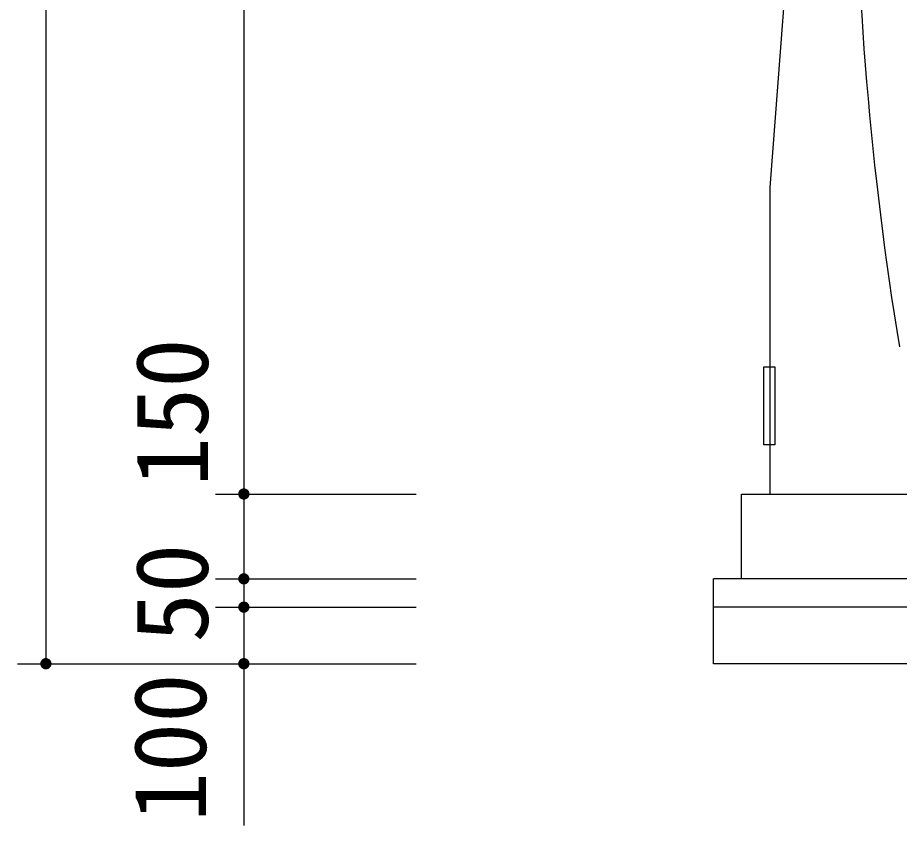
# Model space of a CAD drawing. Units: millimetres, scale not verified. Extents: x -14850 to 14850, y -10500 to 10500.
# Drawn here: x -2337 to -778, y -5756 to -4328 of the extents above; entities that cross this region are included whole.
import ezdxf
from ezdxf.enums import TextEntityAlignment as Align

# ---------------------------------------------------------------- set-up
doc = ezdxf.new("R2010")
doc.units = ezdxf.units.MM
doc.header["$LTSCALE"] = 50
for name, color, linetype, lineweight in [('0-1_躯体', 3, 'Continuous', 25), ('0-2_製作', 5, 'Continuous', 25), ('0-3_機器', 3, 'Continuous', 25)]:
    doc.layers.add(name, color=color, linetype=linetype, lineweight=lineweight)
doc.styles.add('ＭＳ ゴシック', font='')
doc.styles.get('ＭＳ ゴシック').set_extended_font_data('MS Gothic')

msp = doc.modelspace()

# ---------------------------------------------------------------- linework, layer by layer
at = {"layer": '0-1_躯体', "color": 7}
msp.add_line((-1006.4, -4628.55), (-1006.4, -5170.48), dxfattribs=at)
msp.add_lwpolyline([(-784.7, -3320.48), (-956.4, -3970.48), (-1006.4, -4628.55)], dxfattribs=at)
msp.add_lwpolyline([(-997.63, -4945.91), (-997.63, -5083.46), (-1017.28, -5083.46), (-1017.28, -4945.91)], close=True, dxfattribs=at)
at = {"layer": '0-1_躯体'}
msp.add_arc((5143.53, -3940.48), 6000, 180.28647, 189.30482, dxfattribs=at)
at = {"layer": '0-2_製作', "color": 2}
for p, q in [((-2286.67, -2390.48), (-2286.67, -5470.48)), ((-1936.67, -2560.48), (-1936.67, -5170.48)), ((-1986.67, -5170.48), (-1631.9, -5170.48)), ((-1936.67, -5170.48), (-1936.67, -5320.48)), ((-1986.67, -5320.48), (-1631.9, -5320.48)), ((-1936.67, -5320.48), (-1936.67, -5370.48)), ((-1986.67, -5370.48), (-1631.9, -5370.48)), ((-1936.67, -5370.48), (-1936.67, -5470.48)), ((-2336.67, -5470.48), (-1631.9, -5470.48)), ((-1936.67, -5470.48), (-1936.67, -5756.24))]:
    msp.add_line(p, q, dxfattribs=at)
at = {"layer": '0-2_製作'}
for points in [[(-1945.72, -5166.22), (-1936.67, -5160.48), (-1936.67, -5170.48)], [(-1945.12, -5165.12), (-1936.67, -5160.48), (-1945.72, -5166.22)], [(-1944.38, -5164.11), (-1936.67, -5160.48), (-1945.12, -5165.12)], [(-1943.52, -5163.19), (-1936.67, -5160.48), (-1944.38, -5164.11)], [(-1942.55, -5162.39), (-1936.67, -5160.48), (-1943.52, -5163.19)], [(-1941.49, -5161.72), (-1936.67, -5160.48), (-1942.55, -5162.39)], [(-1940.35, -5161.18), (-1936.67, -5160.48), (-1941.49, -5161.72)], [(-1939.16, -5160.79), (-1936.67, -5160.48), (-1940.35, -5161.18)], [(-1937.93, -5160.56), (-1936.67, -5160.48), (-1939.16, -5160.79)], [(-1936.67, -5160.48), (-1926.67, -5170.48), (-1936.67, -5170.48)], [(-1936.67, -5160.48), (-1926.75, -5169.23), (-1926.67, -5170.48)], [(-1936.67, -5160.48), (-1926.99, -5167.99), (-1926.75, -5169.23)], [(-1936.67, -5160.48), (-1927.37, -5166.8), (-1926.99, -5167.99)], [(-1936.67, -5160.48), (-1927.91, -5165.66), (-1927.37, -5166.8)], [(-1936.67, -5160.48), (-1928.58, -5164.6), (-1927.91, -5165.66)], [(-1936.67, -5160.48), (-1929.38, -5163.63), (-1928.58, -5164.6)], [(-1936.67, -5160.48), (-1930.3, -5162.77), (-1929.38, -5163.63)], [(-1936.04, -5160.5), (-1930.3, -5162.77), (-1936.67, -5160.48)], [(-1936.04, -5160.5), (-1931.31, -5162.04), (-1930.3, -5162.77)], [(-1934.8, -5160.66), (-1931.31, -5162.04), (-1936.04, -5160.5)], [(-1934.8, -5160.66), (-1932.41, -5161.43), (-1931.31, -5162.04)], [(-1933.58, -5160.97), (-1932.41, -5161.43), (-1934.8, -5160.66)], [(-1946.65, -5169.85), (-1936.67, -5170.48), (-1946.67, -5170.48)], [(-1946.67, -5170.48), (-1936.67, -5170.48), (-1946.59, -5171.73)], [(-1946.5, -5168.61), (-1936.67, -5170.48), (-1946.65, -5169.85)], [(-1946.59, -5171.73), (-1936.67, -5170.48), (-1946.36, -5172.97)], [(-1946.18, -5167.39), (-1936.67, -5170.48), (-1946.5, -5168.61)], [(-1946.36, -5172.97), (-1936.67, -5170.48), (-1945.97, -5174.16)], [(-1945.72, -5166.22), (-1936.67, -5170.48), (-1946.18, -5167.39)], [(-1945.97, -5174.16), (-1936.67, -5170.48), (-1945.44, -5175.3)], [(-1945.44, -5175.3), (-1936.67, -5170.48), (-1944.76, -5176.36)], [(-1944.76, -5176.36), (-1936.67, -5170.48), (-1943.96, -5177.33)], [(-1943.96, -5177.33), (-1936.67, -5170.48), (-1936.67, -5180.48)], [(-1936.67, -5170.48), (-1935.42, -5180.4), (-1936.67, -5180.48)], [(-1936.67, -5170.48), (-1934.19, -5180.17), (-1935.42, -5180.4)], [(-1936.67, -5170.48), (-1932.99, -5179.78), (-1934.19, -5180.17)], [(-1936.67, -5170.48), (-1931.85, -5179.24), (-1932.99, -5179.78)], [(-1936.67, -5170.48), (-1930.79, -5178.57), (-1931.85, -5179.24)], [(-1936.67, -5170.48), (-1929.83, -5177.77), (-1930.79, -5178.57)], [(-1936.67, -5170.48), (-1928.97, -5176.85), (-1929.83, -5177.77)], [(-1936.67, -5170.48), (-1928.23, -5175.84), (-1928.97, -5176.85)], [(-1936.67, -5170.48), (-1927.62, -5174.74), (-1928.23, -5175.84)], [(-1936.67, -5170.48), (-1927.16, -5173.57), (-1927.62, -5174.74)], [(-1926.67, -5170.48), (-1927.16, -5173.57), (-1936.67, -5170.48)], [(-1926.67, -5170.48), (-1926.85, -5172.35), (-1927.16, -5173.57)], [(-1926.67, -5170.48), (-1926.69, -5171.11), (-1926.85, -5172.35)], [(-1943.96, -5177.33), (-1936.67, -5180.48), (-1943.05, -5178.18)], [(-1943.05, -5178.18), (-1937.3, -5180.46), (-1942.03, -5178.92)], [(-1943.05, -5178.18), (-1936.67, -5180.48), (-1937.3, -5180.46)], [(-1942.03, -5178.92), (-1938.55, -5180.3), (-1940.93, -5179.53)], [(-1942.03, -5178.92), (-1937.3, -5180.46), (-1938.55, -5180.3)], [(-1940.93, -5179.53), (-1938.55, -5180.3), (-1939.76, -5179.99)], [(-1945.72, -5316.22), (-1936.67, -5320.48), (-1946.18, -5317.39)], [(-1945.72, -5316.22), (-1936.67, -5310.48), (-1936.67, -5320.48)], [(-1945.12, -5315.12), (-1936.67, -5310.48), (-1945.72, -5316.22)], [(-1944.38, -5314.1), (-1936.67, -5310.48), (-1945.12, -5315.12)], [(-1943.52, -5313.19), (-1936.67, -5310.48), (-1944.38, -5314.1)], [(-1942.55, -5312.39), (-1936.67, -5310.48), (-1943.52, -5313.19)], [(-1941.49, -5311.72), (-1936.67, -5310.48), (-1942.55, -5312.39)], [(-1940.35, -5311.18), (-1936.67, -5310.48), (-1941.49, -5311.72)], [(-1939.16, -5310.79), (-1936.67, -5310.48), (-1940.35, -5311.18)], [(-1937.93, -5310.56), (-1936.67, -5310.48), (-1939.16, -5310.79)], [(-1936.67, -5310.48), (-1926.67, -5320.48), (-1936.67, -5320.48)], [(-1936.67, -5310.48), (-1926.75, -5319.23), (-1926.67, -5320.48)], [(-1936.67, -5310.48), (-1926.99, -5317.99), (-1926.75, -5319.23)], [(-1936.67, -5310.48), (-1927.37, -5316.8), (-1926.99, -5317.99)], [(-1936.67, -5310.48), (-1927.91, -5315.66), (-1927.37, -5316.8)], [(-1936.67, -5310.48), (-1928.58, -5314.6), (-1927.91, -5315.66)], [(-1936.67, -5310.48), (-1929.38, -5313.63), (-1928.58, -5314.6)], [(-1936.67, -5310.48), (-1930.3, -5312.77), (-1929.38, -5313.63)], [(-1936.04, -5310.5), (-1930.3, -5312.77), (-1936.67, -5310.48)], [(-1936.04, -5310.5), (-1931.31, -5312.04), (-1930.3, -5312.77)], [(-1934.8, -5310.66), (-1931.31, -5312.04), (-1936.04, -5310.5)], [(-1934.8, -5310.66), (-1932.41, -5311.43), (-1931.31, -5312.04)], [(-1933.58, -5310.97), (-1932.41, -5311.43), (-1934.8, -5310.66)], [(-1946.65, -5319.85), (-1936.67, -5320.48), (-1946.67, -5320.48)], [(-1946.67, -5320.48), (-1936.67, -5320.48), (-1946.59, -5321.73)], [(-1946.5, -5318.61), (-1936.67, -5320.48), (-1946.65, -5319.85)], [(-1946.59, -5321.73), (-1936.67, -5320.48), (-1946.36, -5322.97)], [(-1946.18, -5317.39), (-1936.67, -5320.48), (-1946.5, -5318.61)], [(-1946.36, -5322.97), (-1936.67, -5320.48), (-1945.97, -5324.16)], [(-1945.97, -5324.16), (-1936.67, -5320.48), (-1945.44, -5325.3)], [(-1945.44, -5325.3), (-1936.67, -5320.48), (-1944.76, -5326.36)], [(-1944.76, -5326.36), (-1936.67, -5320.48), (-1943.96, -5327.32)], [(-1943.96, -5327.32), (-1936.67, -5320.48), (-1936.67, -5330.48)], [(-1943.96, -5327.32), (-1936.67, -5330.48), (-1943.05, -5328.18)], [(-1943.05, -5328.18), (-1937.3, -5330.46), (-1942.03, -5328.92)], [(-1943.05, -5328.18), (-1936.67, -5330.48), (-1937.3, -5330.46)], [(-1942.03, -5328.92), (-1938.55, -5330.3), (-1940.93, -5329.53)], [(-1942.03, -5328.92), (-1937.3, -5330.46), (-1938.55, -5330.3)], [(-1940.93, -5329.53), (-1938.55, -5330.3), (-1939.76, -5329.99)], [(-1936.67, -5320.48), (-1935.42, -5330.4), (-1936.67, -5330.48)], [(-1936.67, -5320.48), (-1934.19, -5330.16), (-1935.42, -5330.4)], [(-1936.67, -5320.48), (-1932.99, -5329.78), (-1934.19, -5330.16)], [(-1936.67, -5320.48), (-1931.85, -5329.24), (-1932.99, -5329.78)], [(-1936.67, -5320.48), (-1930.79, -5328.57), (-1931.85, -5329.24)], [(-1936.67, -5320.48), (-1929.83, -5327.77), (-1930.79, -5328.57)], [(-1936.67, -5320.48), (-1928.97, -5326.85), (-1929.83, -5327.77)], [(-1936.67, -5320.48), (-1928.23, -5325.84), (-1928.97, -5326.85)], [(-1936.67, -5320.48), (-1927.62, -5324.74), (-1928.23, -5325.84)], [(-1936.67, -5320.48), (-1927.16, -5323.57), (-1927.62, -5324.74)], [(-1926.67, -5320.48), (-1927.16, -5323.57), (-1936.67, -5320.48)], [(-1926.67, -5320.48), (-1926.85, -5322.35), (-1927.16, -5323.57)], [(-1926.67, -5320.48), (-1926.69, -5321.11), (-1926.85, -5322.35)], [(-1945.72, -5366.22), (-1936.67, -5360.48), (-1936.67, -5370.48)], [(-1945.12, -5365.12), (-1936.67, -5360.48), (-1945.72, -5366.22)], [(-1944.38, -5364.1), (-1936.67, -5360.48), (-1945.12, -5365.12)], [(-1943.52, -5363.19), (-1936.67, -5360.48), (-1944.38, -5364.1)], [(-1942.55, -5362.39), (-1936.67, -5360.48), (-1943.52, -5363.19)], [(-1941.49, -5361.72), (-1936.67, -5360.48), (-1942.55, -5362.39)], [(-1940.35, -5361.18), (-1936.67, -5360.48), (-1941.49, -5361.72)], [(-1939.16, -5360.79), (-1936.67, -5360.48), (-1940.35, -5361.18)], [(-1937.93, -5360.56), (-1936.67, -5360.48), (-1939.16, -5360.79)], [(-1936.67, -5360.48), (-1926.67, -5370.48), (-1936.67, -5370.48)], [(-1936.67, -5360.48), (-1926.75, -5369.23), (-1926.67, -5370.48)], [(-1936.67, -5360.48), (-1926.99, -5367.99), (-1926.75, -5369.23)], [(-1936.67, -5360.48), (-1927.37, -5366.8), (-1926.99, -5367.99)], [(-1936.67, -5360.48), (-1927.91, -5365.66), (-1927.37, -5366.8)], [(-1936.67, -5360.48), (-1928.58, -5364.6), (-1927.91, -5365.66)], [(-1936.67, -5360.48), (-1929.38, -5363.63), (-1928.58, -5364.6)], [(-1936.67, -5360.48), (-1930.3, -5362.77), (-1929.38, -5363.63)], [(-1936.04, -5360.5), (-1930.3, -5362.77), (-1936.67, -5360.48)], [(-1936.04, -5360.5), (-1931.31, -5362.04), (-1930.3, -5362.77)], [(-1934.8, -5360.66), (-1931.31, -5362.04), (-1936.04, -5360.5)], [(-1934.8, -5360.66), (-1932.41, -5361.43), (-1931.31, -5362.04)], [(-1933.58, -5360.97), (-1932.41, -5361.43), (-1934.8, -5360.66)], [(-1946.65, -5369.85), (-1936.67, -5370.48), (-1946.67, -5370.48)], [(-1946.67, -5370.48), (-1936.67, -5370.48), (-1946.59, -5371.73)], [(-1946.5, -5368.61), (-1936.67, -5370.48), (-1946.65, -5369.85)], [(-1946.59, -5371.73), (-1936.67, -5370.48), (-1946.36, -5372.97)], [(-1946.18, -5367.39), (-1936.67, -5370.48), (-1946.5, -5368.61)], [(-1946.36, -5372.97), (-1936.67, -5370.48), (-1945.97, -5374.16)], [(-1945.72, -5366.22), (-1936.67, -5370.48), (-1946.18, -5367.39)], [(-1945.97, -5374.16), (-1936.67, -5370.48), (-1945.44, -5375.3)], [(-1945.44, -5375.3), (-1936.67, -5370.48), (-1944.76, -5376.36)], [(-1944.76, -5376.36), (-1936.67, -5370.48), (-1943.96, -5377.32)], [(-1943.96, -5377.32), (-1936.67, -5370.48), (-1936.67, -5380.48)], [(-1943.96, -5377.32), (-1936.67, -5380.48), (-1943.05, -5378.18)], [(-1943.05, -5378.18), (-1937.3, -5380.46), (-1942.03, -5378.92)], [(-1943.05, -5378.18), (-1936.67, -5380.48), (-1937.3, -5380.46)], [(-1942.03, -5378.92), (-1938.55, -5380.3), (-1940.93, -5379.53)], [(-1942.03, -5378.92), (-1937.3, -5380.46), (-1938.55, -5380.3)], [(-1936.67, -5370.48), (-1935.42, -5380.4), (-1936.67, -5380.48)], [(-1936.67, -5370.48), (-1934.19, -5380.17), (-1935.42, -5380.4)], [(-1936.67, -5370.48), (-1932.99, -5379.78), (-1934.19, -5380.17)], [(-1936.67, -5370.48), (-1931.85, -5379.24), (-1932.99, -5379.78)], [(-1936.67, -5370.48), (-1930.79, -5378.57), (-1931.85, -5379.24)], [(-1936.67, -5370.48), (-1929.83, -5377.77), (-1930.79, -5378.57)], [(-1936.67, -5370.48), (-1928.97, -5376.85), (-1929.83, -5377.77)], [(-1936.67, -5370.48), (-1928.23, -5375.84), (-1928.97, -5376.85)], [(-1936.67, -5370.48), (-1927.62, -5374.74), (-1928.23, -5375.84)], [(-1936.67, -5370.48), (-1927.16, -5373.57), (-1927.62, -5374.74)], [(-1926.67, -5370.48), (-1927.16, -5373.57), (-1936.67, -5370.48)], [(-1926.67, -5370.48), (-1926.85, -5372.35), (-1927.16, -5373.57)], [(-1926.67, -5370.48), (-1926.69, -5371.11), (-1926.85, -5372.35)], [(-1940.93, -5379.53), (-1938.55, -5380.3), (-1939.76, -5379.99)], [(-2296.65, -5469.85), (-2286.67, -5470.48), (-2296.67, -5470.48)], [(-2296.67, -5470.48), (-2286.67, -5470.48), (-2296.59, -5471.73)], [(-2296.5, -5468.61), (-2286.67, -5470.48), (-2296.65, -5469.85)], [(-2296.59, -5471.73), (-2286.67, -5470.48), (-2296.36, -5472.97)], [(-2296.18, -5467.39), (-2286.67, -5470.48), (-2296.5, -5468.61)], [(-2296.36, -5472.97), (-2286.67, -5470.48), (-2295.97, -5474.16)], [(-2295.72, -5466.22), (-2286.67, -5470.48), (-2296.18, -5467.39)], [(-2295.97, -5474.16), (-2286.67, -5470.48), (-2295.44, -5475.3)], [(-2295.72, -5466.22), (-2286.67, -5460.48), (-2286.67, -5470.48)], [(-2295.12, -5465.12), (-2286.67, -5460.48), (-2295.72, -5466.22)], [(-2295.44, -5475.3), (-2286.67, -5470.48), (-2294.76, -5476.36)], [(-2294.38, -5464.11), (-2286.67, -5460.48), (-2295.12, -5465.12)], [(-2294.76, -5476.36), (-2286.67, -5470.48), (-2293.96, -5477.32)], [(-2293.52, -5463.19), (-2286.67, -5460.48), (-2294.38, -5464.11)], [(-2293.96, -5477.32), (-2286.67, -5470.48), (-2286.67, -5480.48)], [(-2292.55, -5462.39), (-2286.67, -5460.48), (-2293.52, -5463.19)], [(-2291.49, -5461.72), (-2286.67, -5460.48), (-2292.55, -5462.39)], [(-2290.35, -5461.18), (-2286.67, -5460.48), (-2291.49, -5461.72)], [(-2289.16, -5460.79), (-2286.67, -5460.48), (-2290.35, -5461.18)], [(-2287.93, -5460.56), (-2286.67, -5460.48), (-2289.16, -5460.79)], [(-2286.67, -5460.48), (-2276.67, -5470.48), (-2286.67, -5470.48)], [(-2286.67, -5460.48), (-2276.75, -5469.23), (-2276.67, -5470.48)], [(-2286.67, -5460.48), (-2276.99, -5467.99), (-2276.75, -5469.23)], [(-2286.67, -5460.48), (-2277.37, -5466.8), (-2276.99, -5467.99)], [(-2286.67, -5460.48), (-2277.91, -5465.66), (-2277.37, -5466.8)], [(-2286.67, -5460.48), (-2278.58, -5464.6), (-2277.91, -5465.66)], [(-2286.67, -5460.48), (-2279.38, -5463.63), (-2278.58, -5464.6)], [(-2286.67, -5460.48), (-2280.3, -5462.77), (-2279.38, -5463.63)], [(-2286.04, -5460.5), (-2280.3, -5462.77), (-2286.67, -5460.48)], [(-2286.67, -5470.48), (-2285.42, -5480.4), (-2286.67, -5480.48)], [(-2286.67, -5470.48), (-2284.19, -5480.17), (-2285.42, -5480.4)], [(-2286.67, -5470.48), (-2282.99, -5479.78), (-2284.19, -5480.17)], [(-2286.67, -5470.48), (-2281.85, -5479.24), (-2282.99, -5479.78)], [(-2286.67, -5470.48), (-2280.79, -5478.57), (-2281.85, -5479.24)], [(-2286.67, -5470.48), (-2279.83, -5477.77), (-2280.79, -5478.57)], [(-2286.67, -5470.48), (-2278.97, -5476.85), (-2279.83, -5477.77)], [(-2286.67, -5470.48), (-2278.23, -5475.84), (-2278.97, -5476.85)], [(-2286.67, -5470.48), (-2277.62, -5474.74), (-2278.23, -5475.84)], [(-2286.67, -5470.48), (-2277.16, -5473.57), (-2277.62, -5474.74)], [(-2276.67, -5470.48), (-2277.16, -5473.57), (-2286.67, -5470.48)], [(-2284.8, -5460.66), (-2280.3, -5462.77), (-2286.04, -5460.5)], [(-2284.8, -5460.66), (-2281.31, -5462.04), (-2280.3, -5462.77)], [(-2283.58, -5460.97), (-2281.31, -5462.04), (-2284.8, -5460.66)], [(-2283.58, -5460.97), (-2282.41, -5461.43), (-2281.31, -5462.04)], [(-2276.67, -5470.48), (-2276.85, -5472.35), (-2277.16, -5473.57)], [(-2276.67, -5470.48), (-2276.69, -5471.11), (-2276.85, -5472.35)], [(-1946.65, -5469.85), (-1936.67, -5470.48), (-1946.67, -5470.48)], [(-1946.67, -5470.48), (-1936.67, -5470.48), (-1946.59, -5471.73)], [(-1946.5, -5468.61), (-1936.67, -5470.48), (-1946.65, -5469.85)], [(-1946.59, -5471.73), (-1936.67, -5470.48), (-1946.36, -5472.97)], [(-1946.18, -5467.39), (-1936.67, -5470.48), (-1946.5, -5468.61)], [(-1946.36, -5472.97), (-1936.67, -5470.48), (-1945.97, -5474.16)], [(-1945.72, -5466.22), (-1936.67, -5470.48), (-1946.18, -5467.39)], [(-1945.97, -5474.16), (-1936.67, -5470.48), (-1945.44, -5475.3)], [(-1945.72, -5466.22), (-1936.67, -5460.48), (-1936.67, -5470.48)], [(-1945.12, -5465.12), (-1936.67, -5460.48), (-1945.72, -5466.22)], [(-1945.44, -5475.3), (-1936.67, -5470.48), (-1944.76, -5476.36)], [(-1944.38, -5464.11), (-1936.67, -5460.48), (-1945.12, -5465.12)], [(-1944.76, -5476.36), (-1936.67, -5470.48), (-1943.96, -5477.32)], [(-1943.52, -5463.19), (-1936.67, -5460.48), (-1944.38, -5464.11)], [(-1943.96, -5477.32), (-1936.67, -5470.48), (-1943.05, -5478.18)], [(-1942.55, -5462.39), (-1936.67, -5460.48), (-1943.52, -5463.19)], [(-1943.05, -5478.18), (-1936.67, -5470.48), (-1936.67, -5480.48)], [(-1941.49, -5461.72), (-1936.67, -5460.48), (-1942.55, -5462.39)], [(-1940.35, -5461.18), (-1936.67, -5460.48), (-1941.49, -5461.72)], [(-1939.16, -5460.79), (-1936.67, -5460.48), (-1940.35, -5461.18)], [(-1937.93, -5460.56), (-1936.67, -5460.48), (-1939.16, -5460.79)], [(-1936.67, -5460.48), (-1926.67, -5470.48), (-1936.67, -5470.48)], [(-1936.67, -5460.48), (-1926.75, -5469.23), (-1926.67, -5470.48)], [(-1936.67, -5460.48), (-1926.99, -5467.99), (-1926.75, -5469.23)], [(-1936.67, -5460.48), (-1927.37, -5466.8), (-1926.99, -5467.99)], [(-1936.67, -5460.48), (-1927.91, -5465.66), (-1927.37, -5466.8)], [(-1936.67, -5460.48), (-1928.58, -5464.6), (-1927.91, -5465.66)], [(-1936.67, -5460.48), (-1929.38, -5463.63), (-1928.58, -5464.6)], [(-1936.67, -5460.48), (-1930.3, -5462.77), (-1929.38, -5463.63)], [(-1936.67, -5460.48), (-1931.31, -5462.04), (-1930.3, -5462.77)], [(-1936.04, -5460.5), (-1931.31, -5462.04), (-1936.67, -5460.48)], [(-1936.67, -5470.48), (-1935.42, -5480.4), (-1936.67, -5480.48)], [(-1936.67, -5470.48), (-1934.19, -5480.17), (-1935.42, -5480.4)], [(-1936.67, -5470.48), (-1932.99, -5479.78), (-1934.19, -5480.17)], [(-1936.67, -5470.48), (-1931.85, -5479.24), (-1932.99, -5479.78)], [(-1936.67, -5470.48), (-1930.79, -5478.57), (-1931.85, -5479.24)], [(-1936.67, -5470.48), (-1929.83, -5477.77), (-1930.79, -5478.57)], [(-1936.67, -5470.48), (-1928.97, -5476.85), (-1929.83, -5477.77)], [(-1936.67, -5470.48), (-1928.23, -5475.84), (-1928.97, -5476.85)], [(-1936.67, -5470.48), (-1927.62, -5474.74), (-1928.23, -5475.84)], [(-1936.67, -5470.48), (-1927.16, -5473.57), (-1927.62, -5474.74)], [(-1926.67, -5470.48), (-1927.16, -5473.57), (-1936.67, -5470.48)], [(-1934.8, -5460.66), (-1931.31, -5462.04), (-1936.04, -5460.5)], [(-1934.8, -5460.66), (-1932.41, -5461.43), (-1931.31, -5462.04)], [(-1933.58, -5460.97), (-1932.41, -5461.43), (-1934.8, -5460.66)], [(-1926.67, -5470.48), (-1926.85, -5472.35), (-1927.16, -5473.57)], [(-1926.67, -5470.48), (-1926.69, -5471.11), (-1926.85, -5472.35)], [(-2293.96, -5477.32), (-2287.3, -5480.46), (-2293.05, -5478.18)], [(-2293.96, -5477.32), (-2286.67, -5480.48), (-2287.3, -5480.46)], [(-2293.05, -5478.18), (-2288.55, -5480.3), (-2292.03, -5478.92)], [(-2293.05, -5478.18), (-2287.3, -5480.46), (-2288.55, -5480.3)], [(-2292.03, -5478.92), (-2289.76, -5479.99), (-2290.93, -5479.53)], [(-2292.03, -5478.92), (-2288.55, -5480.3), (-2289.76, -5479.99)], [(-1943.05, -5478.18), (-1937.3, -5480.46), (-1942.03, -5478.92)], [(-1943.05, -5478.18), (-1936.67, -5480.48), (-1937.3, -5480.46)], [(-1942.03, -5478.92), (-1938.55, -5480.3), (-1940.93, -5479.53)], [(-1942.03, -5478.92), (-1937.3, -5480.46), (-1938.55, -5480.3)], [(-1940.93, -5479.53), (-1938.55, -5480.3), (-1939.76, -5479.99)]]:
    msp.add_solid(points, dxfattribs=at)
at = {"layer": '0-3_機器', "color": 2}
for p, q in [((-1056.4, -5170.48), (1543.6, -5170.48)), ((-1056.4, -5320.48), (-1056.4, -5170.48)), ((1593.6, -5320.48), (-1106.4, -5320.48)), ((-1106.4, -5470.48), (-1106.4, -5320.48)), ((1593.6, -5370.48), (-1106.4, -5370.48)), ((1593.6, -5470.48), (-1106.4, -5470.48))]:
    msp.add_line(p, q, dxfattribs=at)

# ---------------------------------------------------------------- texts
at = {"layer": '0-2_製作', "color": 4, "style": 'ＭＳ ゴシック'}
for s, p in [('150', (-1961.58, -5157.38)), ('50', (-1961.67, -5432.98)), ('100', (-1964.94, -5749.63))]:
    msp.add_text(s, height=128.4, rotation=90, dxfattribs=at).set_placement(p, align=Align.BOTTOM_LEFT)

doc.saveas('drawing.dxf')
